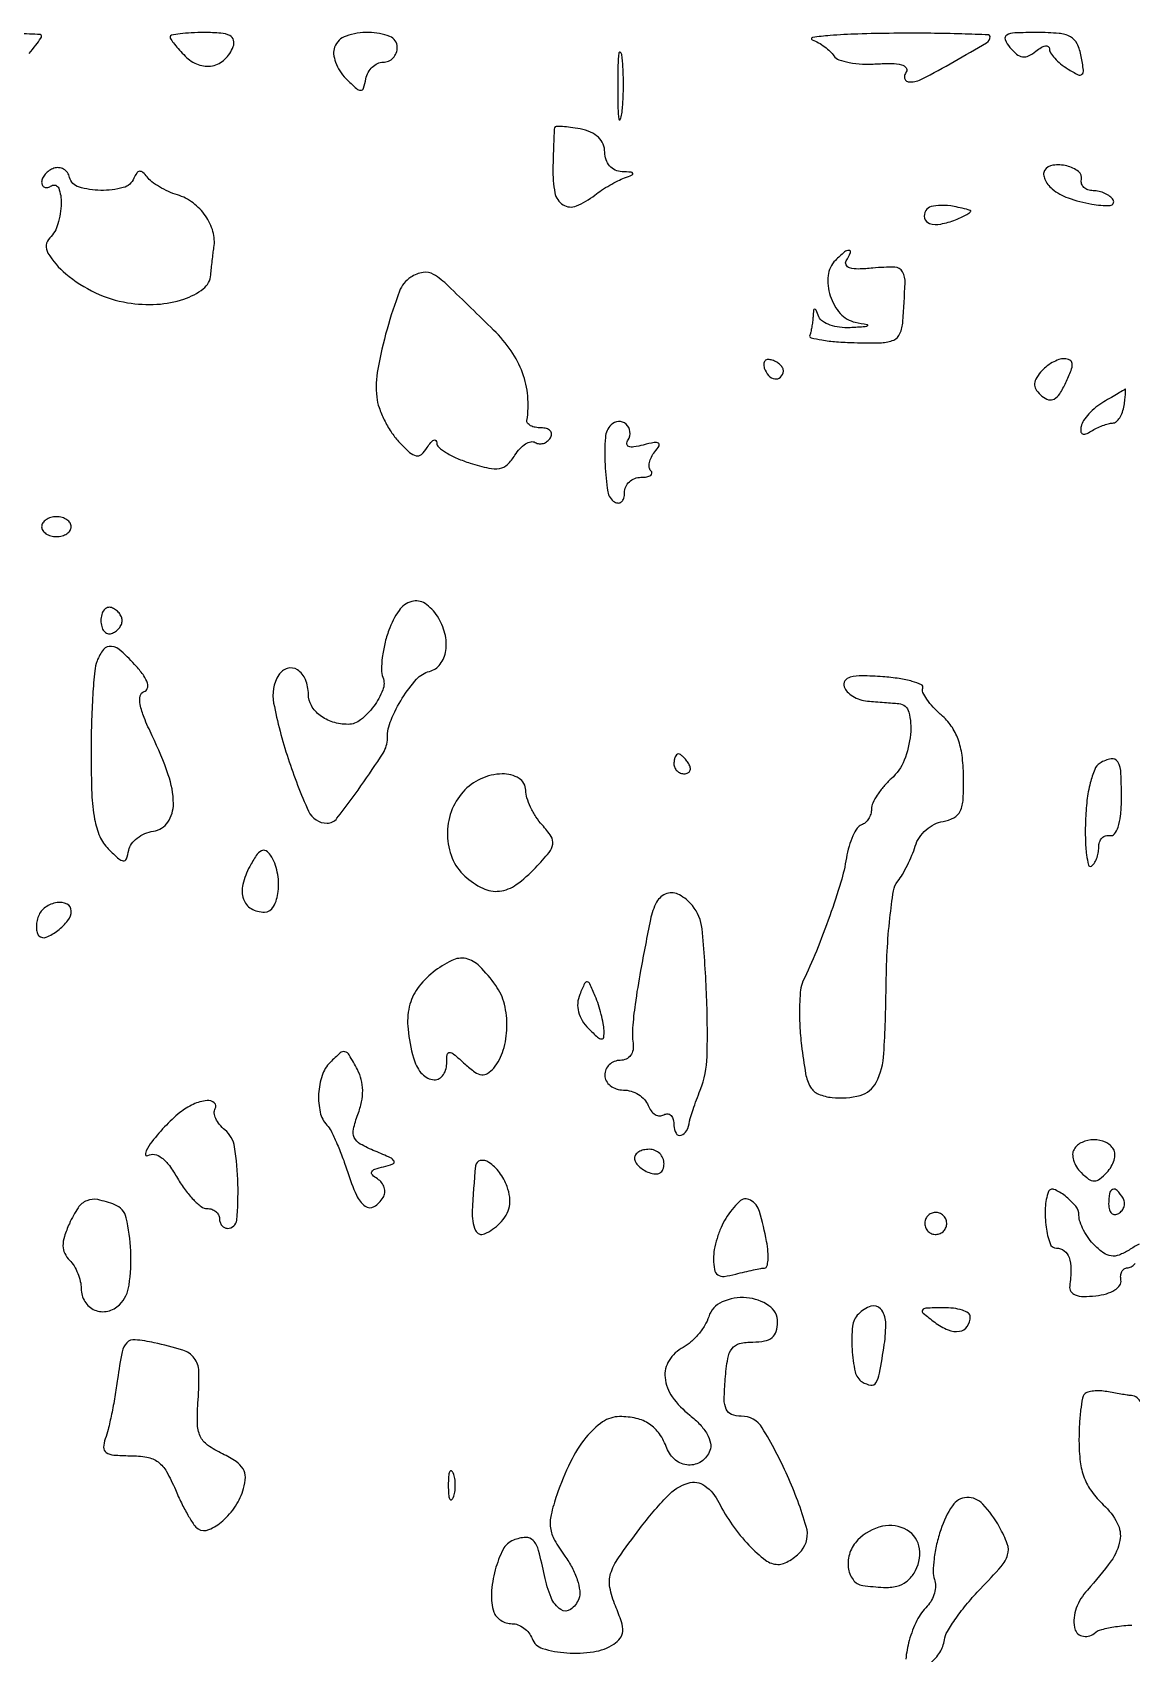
# Model space of a CAD drawing. Extents: x 0 to 5034, y 0 to 2560.
# Drawn here: x 4710.1 to 4821.3, y 2396 to 2560 of the extents above; entities that cross this region are included whole.
import ezdxf

# ---------------------------------------------------------------- set-up
doc = ezdxf.new("R2010")
doc.units = 0

msp = doc.modelspace()

# ---------------------------------------------------------------- linework, layer by layer
for points in [[(4709.744709, 2557.883833, 0.010029), (4710.4022, 2558.718679, 0.005772), (4710.929021, 2559.432929, 0.157269), (4711, 2559.65301, 0.399444), (4710.866174, 2559.793797, 0.001835), (4708.65, 2559.898072, 0.006772)], [(4648.5, 2283.373692, 0.000016), (4598.885535, 2284.40156, 0.000141)], [(4822.081361, 2437.411711, 0.011342), (4821.067104, 2436.809834, -0.04707), (4820.055761, 2436.303493, -0.124994), (4819.259574, 2436.206352, -0.121696), (4818.500314, 2436.500397, -0.043454), (4817.604104, 2437.253039, -0.04037), (4816.990246, 2437.974922, -0.035594), (4816.471206, 2438.816116, -0.037307), (4816.113377, 2439.645967, -0.083324), (4816, 2440.321583, 0.175536), (4815.666201, 2441.243084, 0.053698), (4814.584203, 2442.288991, 0.065112), (4813.457496, 2442.950825, 0.427534), (4812.918758, 2442.718615, 0.076585), (4812.583066, 2441.087172, 0.047222), (4812.67005, 2439.125502, 0.047762), (4813.066027, 2437.465313, 0.32066), (4813.716978, 2437, -0.161506), (4814.494199, 2436.742224, -0.14931), (4814.993168, 2436.063411, -0.08784), (4815.184765, 2434.892622, -0.030377), (4815.058054, 2433.177747, 0.175052), (4815.176248, 2432.628874, 0.163675), (4815.620976, 2432.263594, 0.089909), (4816.449026, 2432.109645, 0.02967), (4817.689571, 2432.177747, 0.041121), (4818.770451, 2432.392758, 0.06814), (4819.620118, 2432.76673, 0.095941), (4820.135809, 2433.239487, 0.211811), (4820.25, 2433.75, -0.068625), (4820.22112, 2434.227884, -0.099939), (4820.33576, 2434.632812, -0.124917), (4820.572923, 2434.901231, -0.150776), (4820.893011, 2435, 0.137736), (4821.27653, 2435.107692, 0.061449), (4821.691135, 2435.436327, 0.054172)], [(4822.27774, 2421.396177, 0.262375), (4821.301027, 2422.076511, -0.012597), (4820.882445, 2422.127162, -0.003678), (4820.241266, 2422.226016, -0.003693), (4819.520822, 2422.347988, -0.003948), (4818.818177, 2422.478021, 0.035618), (4818.132668, 2422.560458, 0.039054), (4817.463487, 2422.54065, 0.042496), (4816.902136, 2422.431176, 0.127651), (4816.568177, 2422.234843, 0.153453), (4816.345098, 2421.807256, 0.014181), (4816.166902, 2420.611857, 0.017233), (4816.041436, 2419.142064, 0.012674), (4816, 2417.507647, 0.030762), (4816.130422, 2415.389771, 0.060183), (4816.536945, 2413.751493, 0.066623), (4817.287063, 2412.366905, 0.0468), (4818.461334, 2411.036325, -0.08237), (4819.872579, 2409.188522, -0.169804), (4820.143557, 2407.413225, -0.112297), (4819.248366, 2405.345586, -0.026345), (4816.846767, 2402.405457, 0.096263), (4815.729534, 2400.565353, 0.127458), (4815.5343, 2398.623084, 0.294582), (4816.301858, 2397.75903, 0.24584), (4817.524611, 2398.020425, -0.109352), (4818.298528, 2398.418317, -0.027721), (4819.691733, 2398.703082, -0.026929), (4821.358414, 2398.857431, -0.024364)], [(4800.955806, 2395.023683, 0.084264), (4801.913257, 2396.098599, 0.103822), (4802.375979, 2397.355947, -0.097463), (4802.679538, 2398.213986, -0.020228), (4803.553419, 2399.563047, -0.020532), (4804.714438, 2401.070438, -0.018103), (4806.043039, 2402.544405, 0.011706), (4808.130169, 2404.801169, 0.106995), (4808.779037, 2405.961798, 0.165201), (4808.744887, 2407.068571, 0.038313), (4807.949171, 2408.781489, 0.058642), (4806.263429, 2411.100265, 0.22101), (4804.644029, 2411.765936, 0.239208), (4803.185083, 2410.940997, 0.067054), (4802.004508, 2408.513658, 0.023188), (4801.590608, 2407.032011, 0.024941), (4801.327479, 2405.553874, 0.025523), (4801.230825, 2404.272058, 0.09797), (4801.366347, 2403.487697, -0.094792), (4801.481413, 2402.845854, -0.062816), (4801.378818, 2402.102199, -0.06034), (4801.085572, 2401.374558, -0.070338), (4800.638322, 2400.778939, 0.081076), (4799.593501, 2399.323813, 0.046739), (4798.816685, 2397.306148, 0.046043), (4798.468268, 2395.413838, 0.284116)]]:
    msp.add_lwpolyline(points, format="xyb")
for points in [[(4724, 2559.571429, 0.152276), (4724.076178, 2559.327097, 0.014657), (4724.449126, 2558.819624, 0.017582), (4724.943341, 2558.230781, 0.012998), (4725.528939, 2557.613918, 0.106108), (4726.854124, 2556.757071, 0.14045), (4728.278997, 2556.637856, 0.142714), (4729.534437, 2557.290039, 0.110892), (4730.391296, 2558.577319, 0.158373), (4730.425736, 2559.23559, 0.217307), (4730.053461, 2559.686809, 0.094086), (4729.140483, 2559.934957, 0.019445), (4727.468615, 2560, 0.011599), (4726.138761, 2559.969146, 0.019137), (4725.018906, 2559.874107, 0.013775), (4724.141889, 2559.741127, 0.362981)], [(4740.649478, 2558.528939, 0.117833), (4740.558226, 2557.840718, 0.060684), (4740.752382, 2556.988415, 0.055242), (4741.181414, 2556.112742, 0.054917), (4741.79249, 2555.350346, 0.01015), (4742.86052, 2554.324807, 0.184698), (4743.291482, 2554.152911, 0.332214), (4743.582764, 2554.364059, 0.027955), (4743.823324, 2555.321407, -0.077747), (4744.054159, 2555.962794, -0.076543), (4744.470758, 2556.506913, -0.081622), (4745.003987, 2556.873041, -0.110144), (4745.573324, 2557, 0.104278), (4746.117696, 2557.11478, 0.099031), (4746.580914, 2557.440625, 0.096628), (4746.891356, 2557.927427, 0.094034), (4747, 2558.5, 0.309537), (4746.241067, 2559.608458, 0.091632), (4744.11182, 2560.012018, 0.082214), (4741.811201, 2559.641922, 0.223837)], [(4789, 2559.271109, -0.039524), (4789.624725, 2558.97491, -0.029619), (4790.261451, 2558.556871, -0.030264), (4790.816875, 2558.088387, -0.058402), (4791.187919, 2557.641488, 0.165865), (4791.688626, 2557.248207, 0.037892), (4792.744146, 2556.965922, 0.03521), (4794.074246, 2556.812036, 0.028016), (4795.5197, 2556.828265, -0.019204), (4797.041027, 2556.872155, -0.06211), (4798.041019, 2556.737732, -0.15913), (4798.496634, 2556.443575, -0.319077), (4798.522764, 2556.036833, 0.073524), (4798.351888, 2555.640205, 0.149884), (4798.364496, 2555.30457, 0.188169), (4798.55403, 2555.082757, 0.123553), (4798.883823, 2555, 0.121057), (4800.139393, 2555.308513, 0.008407), (4803.359994, 2557.062495, 0.005345), (4806.641747, 2558.968627, 0.26439), (4807, 2559.598776, 0.402644), (4806.844626, 2559.760438, 0.001655), (4804.135938, 2559.85895, 0.006428), (4800.988599, 2559.922489, 0.003856), (4797.25, 2559.921053, 0.005605), (4793.609066, 2559.850747, 0.012026), (4790.804688, 2559.697566, 0.016739), (4789.024761, 2559.497207, 0.773024)], [(4809.010234, 2558.487669, 0.046911), (4809.690231, 2557.809137, 0.137756), (4810.289454, 2557.543854, 0.150414), (4810.905569, 2557.640504, 0.059704), (4811.632679, 2558.110114, -0.036763), (4812.15811, 2558.484615, -0.090965), (4812.598349, 2558.652491, -0.197626), (4812.87796, 2558.59367, -0.248225), (4813, 2558.362992, 0.144644), (4813.123182, 2557.946091, 0.040527), (4813.541783, 2557.401802, 0.037269), (4814.138465, 2556.835045, 0.031744), (4814.844368, 2556.329267, 0.020482), (4815.903995, 2555.726372, 0.313411), (4816.299813, 2555.778562, 0.245826), (4816.452859, 2556.197603, 0.014243), (4816.227791, 2557.58872, 0.064472), (4815.808235, 2558.864812, 0.158658), (4815.135786, 2559.570749, 0.104416), (4813.977235, 2559.91259, 0.019713), (4811.760978, 2560, 0.009134), (4809.493495, 2559.958572, 0.117067), (4808.680633, 2559.733948, 0.383911), (4808.525093, 2559.287141, 0.073783)], [(4769.309869, 2554.5, 0.005499), (4769.337136, 2552.352754, 0.031761), (4769.435944, 2551.222448, 0.756877), (4769.574262, 2551.205163, 0.069146), (4769.724731, 2551.767909, 0.018638), (4769.849672, 2553.218327, 0.01259), (4769.888655, 2554.878422, 0.012695), (4769.845055, 2556.487453, 0.024559), (4769.714526, 2557.767909, 0.212532), (4769.565802, 2558.000181, 0.556092), (4769.424528, 2557.934948, 0.025342), (4769.331591, 2556.655786, 0.005888)], [(4762.916667, 2550.361328, 0.045192), (4762.880737, 2550.099445, 0.001377), (4762.833333, 2549.004578, 0.002707), (4762.787979, 2547.713047, 0.001867), (4762.75, 2546.25, 0.051857), (4762.950561, 2543.791614, 0.208137), (4763.777553, 2542.57089, 0.244272), (4765.12342, 2542.455154, 0.068703), (4767, 2543.556107, -0.021365), (4767.683653, 2544.049387, -0.014528), (4768.5, 2544.553557, -0.01466), (4769.317818, 2544.994913, -0.028311), (4770, 2545.290565, 0.010133), (4770.775296, 2545.593609, 0.409716), (4770.839807, 2545.746104, 0.286981), (4770.678129, 2545.865068, 0.007583), (4769.75, 2545.921053, -0.097415), (4769.056219, 2546.090318, -0.102614), (4768.492769, 2546.508108, -0.098791), (4768.127087, 2547.130357, -0.083787), (4768, 2547.883423, 0.099985), (4767.831836, 2548.715962, 0.1042), (4767.354722, 2549.404066, 0.088732), (4766.568495, 2549.919042, 0.05355), (4765.5, 2550.244751, 0.013672), (4764.535601, 2550.40191, 0.022279), (4763.709896, 2550.476131, 0.018147), (4763.063911, 2550.48182, 0.341588)], [(4712.25, 2546.263206, 0.064823), (4711.772099, 2546.026017, 0.063523), (4711.367188, 2545.673001, 0.068982), (4711.093016, 2545.262757, 0.11333), (4711, 2544.85765, 0.121914), (4711.079653, 2544.535826, 0.187673), (4711.29375, 2544.350121, 0.151112), (4711.617505, 2544.336022, 0.074422), (4712, 2544.5, -0.471915), (4712.725981, 2544.252726, -0.09898), (4712.977727, 2542.725222, -0.060858), (4712.649332, 2540.630999, -0.127761), (4711.820548, 2539.220548, 0.346579), (4711.638382, 2537.685919, 0.081997), (4713.444306, 2535.596402, 0.062597), (4716.440942, 2533.678132, 0.070996), (4719.695551, 2532.661979, 0.054235), (4722.667967, 2532.50575, 0.066665), (4725.394564, 2533.027263, 0.083877), (4727.364948, 2534.07693, 0.211093), (4728.125, 2535.475249, -0.00473), (4728.186761, 2536.150144, -0.003188), (4728.26945, 2536.919292, -0.003211), (4728.358967, 2537.662356, -0.00637), (4728.441212, 2538.25, 0.106634), (4728.343449, 2539.859355, 0.083585), (4727.596758, 2541.445756, 0.080166), (4726.334538, 2542.756105, 0.085612), (4724.751061, 2543.567057, -0.030549), (4723.828672, 2543.918021, -0.027232), (4722.918573, 2544.390797, -0.028229), (4722.147062, 2544.90737, -0.071817), (4721.673869, 2545.384781, 0.048201), (4721.258828, 2545.844932, 0.213486), (4720.920976, 2545.95686, 0.222577), (4720.622105, 2545.778213, 0.052188), (4720.340536, 2545.25, -0.237278), (4719.261974, 2544.305186, -0.067167), (4716.978964, 2544.031477, -0.068541), (4714.74703, 2544.372636, -0.267788), (4713.823324, 2545.346539, 0.096053), (4713.604385, 2545.82751, 0.10654), (4713.227789, 2546.171258, 0.109404), (4712.751625, 2546.32358, 0.106119)], [(4812.514981, 2546.02424, 0.158922), (4812.421715, 2545.640409, 0.080298), (4812.539905, 2545.15129, 0.066725), (4812.842864, 2544.634933, 0.053606), (4813.292072, 2544.172565, 0.089774), (4814.903105, 2543.263671, 0.039161), (4817.286798, 2542.638975, 0.055309), (4819.169568, 2542.51166, 0.573021), (4819.461357, 2543.062526, 0.09303), (4819.134145, 2543.421531, 0.052981), (4818.628873, 2543.724617, 0.050399), (4818.035156, 2543.930458, 0.058321), (4817.440983, 2544, -0.078743), (4816.909359, 2544.084246, -0.110219), (4816.496726, 2544.328167, -0.128759), (4816.268087, 2544.691833, -0.132087), (4816.25, 2545.117163, 0.293081), (4815.950247, 2545.938237, 0.103446), (4814.766473, 2546.501916, 0.093166), (4813.365079, 2546.575486, 0.224637)], [(4800.487659, 2541.980032, 0.204716), (4800.370805, 2541.205402, 0.260322), (4800.862331, 2540.691833, 0.120045), (4802.008647, 2540.624075, 0.050687), (4803.5, 2541.054847, 0.014061), (4804.233788, 2541.374297, 0.031637), (4804.765625, 2541.666205, 0.062942), (4805.032464, 2541.88686, 0.55915), (4805, 2542.006226, 0.025368), (4803.373613, 2542.395352, 0.047516), (4802.027565, 2542.51568, 0.063656), (4801.029302, 2542.382177, 0.191577)], [(4791.348514, 2536.948514, 0.171685), (4790.609292, 2535.399834, 0.104315), (4790.819361, 2533.359386, 0.103292), (4791.839876, 2531.561728, 0.165334), (4793.355935, 2530.691851, -0.004913), (4794.543045, 2530.447457, -0.58346), (4794.580672, 2530.326503, -0.190907), (4794.358124, 2530.222064, -0.00262), (4792.833333, 2530.136182, -0.044612), (4791.775763, 2530.176537, -0.052669), (4790.801837, 2530.407191, -0.060857), (4790.047224, 2530.78045, -0.152761), (4789.662281, 2531.25, 0.009076), (4789.382013, 2531.909806, 0.295955), (4789.242982, 2532, 0.382689), (4789.135242, 2531.903389, 0.011437), (4789.078947, 2531.25, -0.014628), (4789.030373, 2530.725396, -0.012963), (4788.949753, 2530.182819, -0.01313), (4788.851642, 2529.698053, -0.038295), (4788.75, 2529.372361, 0.45405), (4788.87939, 2529.119756, 0.019969), (4789.968978, 2528.893148, 0.022295), (4791.446366, 2528.714199, 0.012552), (4793.250775, 2528.622361, 0.012177), (4796.007936, 2528.61851, 0.096662), (4797.247613, 2528.890111, 0.195316), (4797.879752, 2529.533457, 0.079477), (4798.167442, 2530.75, 0.006664), (4798.403827, 2534.667402, 0.140238), (4798.137892, 2535.794458, 0.268198), (4797.354736, 2536.260035, 0.028066), (4795.137084, 2536.162789, -0.018883), (4793.678203, 2536.071963, -0.074192), (4792.786223, 2536.182864, -0.212941), (4792.425839, 2536.481168, -0.258894), (4792.446101, 2536.912789, 0.035612), (4792.875149, 2537.732145, 0.530004), (4792.730164, 2537.961593, 0.188573), (4792.258034, 2537.79446, 0.018101)], [(4748.353491, 2535.234687, 0.162809), (4747.213012, 2533.818942, 0.019905), (4745.96013, 2529.980939, 0.024154), (4745.026191, 2525.945512, 0.071581), (4744.923529, 2523.111952, 0.056732), (4745.162063, 2522.045477, 0.031126), (4745.678486, 2520.808944, 0.030607), (4746.367051, 2519.603675, 0.042471), (4747.134411, 2518.625351, 0.018127), (4748.250009, 2517.511706, 0.135816), (4748.907086, 2517.171049, 0.241667), (4749.447138, 2517.318147, 0.066804), (4750.029443, 2518.013399, -0.028639), (4750.393438, 2518.522108, -0.106841), (4750.697768, 2518.768001, -0.337131), (4750.890939, 2518.732128, -0.182389), (4750.984687, 2518.49469, 0.217245), (4751.200677, 2518.039534, 0.038427), (4751.987416, 2517.474226, 0.035471), (4753.082374, 2516.910656, 0.025277), (4754.37673, 2516.432481, 0.019779), (4756.268724, 2515.9215, 0.099745), (4757.357671, 2515.893839, 0.14821), (4758.149765, 2516.29392, 0.062722), (4758.909437, 2517.226594, -0.046403), (4759.417993, 2517.894199, -0.066163), (4759.98969, 2518.370806, -0.086022), (4760.533334, 2518.595025, -0.195727), (4760.963609, 2518.522491, 0.112387), (4761.354454, 2518.388731, 0.10017), (4761.782468, 2518.428983, 0.094322), (4762.181949, 2518.637734, 0.087121), (4762.489919, 2518.983688, 0.136093), (4762.602176, 2519.36964, 0.190788), (4762.475564, 2519.701458, 0.140899), (4762.109731, 2519.925389, 0.067432), (4761.559017, 2520, -0.046583), (4760.97075, 2520.054926, -0.073584), (4760.492747, 2520.220313, -0.103366), (4760.194772, 2520.464248, -0.211938), (4760.118421, 2520.75, 0.060719), (4760.20585, 2523.224824, 0.066838), (4759.683968, 2525.564616, 0.063409), (4758.530812, 2527.781895, 0.047112), (4756.75, 2529.894508, 0.002232), (4752.138822, 2534.381916, 0.050258), (4750.680785, 2535.529715, 0.189063), (4749.624957, 2535.73579, 0.097538)], [(4784.15, 2526.05, 0.104687), (4784.586752, 2525.305209, 0.167686), (4785.227257, 2524.955686, 0.239194), (4785.786965, 2525.130242, 0.175736), (4786.075, 2525.725, 0.149613), (4786.014704, 2526.031991, 0.073742), (4785.775469, 2526.354531, 0.062883), (4785.403407, 2526.64317, 0.053161), (4784.95, 2526.85, 0.089632), (4784.522225, 2526.911576, 0.189618), (4784.22, 2526.78, 0.189618), (4784.088424, 2526.477775, 0.089632)], [(4812.110114, 2525.632679, 0.050127), (4811.629743, 2524.919181, 0.138307), (4811.500169, 2524.332901, 0.146981), (4811.698621, 2523.787937, 0.059312), (4812.249335, 2523.208034, 0.100981), (4812.914701, 2522.8519, 0.203952), (4813.494768, 2522.917269, 0.124535), (4814.050668, 2523.448168, 0.029926), (4814.667581, 2524.575355, 0.01717), (4815.203866, 2525.820806, 0.10782), (4815.311796, 2526.500599, 0.261204), (4815.081445, 2526.861288, 0.123486), (4814.52836, 2527, 0.085163), (4813.954584, 2526.901558, 0.043721), (4813.288568, 2526.598349, 0.041775), (4812.639144, 2526.155859, 0.049156)], [(4818.5, 2522.625279, 0.037788), (4817.714403, 2522.078471, 0.036061), (4817.006784, 2521.411689, 0.03823), (4816.470443, 2520.729943, 0.095665), (4816.225223, 2520.148997, 0.067637), (4816.188134, 2519.64597, 0.26999), (4816.353179, 2519.398869, 0.212299), (4816.691504, 2519.386639, 0.045843), (4817.225223, 2519.660357, -0.027301), (4817.779687, 2519.971163, -0.023684), (4818.391281, 2520.236224, -0.024383), (4818.968848, 2520.423046, -0.061869), (4819.404671, 2520.484687, 0.170302), (4819.769809, 2520.619752, 0.074433), (4820.119043, 2521.009564, 0.061267), (4820.401018, 2521.579306, 0.047903), (4820.566187, 2522.25, 0.007734), (4820.653239, 2522.914511, 0.014288), (4820.700139, 2523.457136, 0.010504), (4820.715312, 2523.871121, 0.589957), (4820.661516, 2523.901952, -0.002956), (4820.542612, 2523.83073, -0.000064), (4819.959945, 2523.486484, -0.000147), (4819.278093, 2523.084026, -0.000099)], [(4768.63948, 2520.306147, 0.180488), (4768.059209, 2519.035085, 0.02933), (4768.02473, 2516.275061, 0.028134), (4768.305622, 2513.541708, 0.217999), (4769, 2512.5, 0.139169), (4769.379648, 2512.392057, 0.191142), (4769.70625, 2512.521475, 0.138808), (4769.926733, 2512.889346, 0.066118), (4770, 2513.440983, -0.106072), (4770.127626, 2514.035816, -0.099338), (4770.489583, 2514.542039, -0.096142), (4771.03043, 2514.88138, -0.092423), (4771.666667, 2515, 0.037878), (4772.262653, 2515.045215, 0.107049), (4772.650465, 2515.193285, 0.244364), (4772.772948, 2515.410492, 0.207794), (4772.675343, 2515.657991, -0.163543), (4772.503081, 2516.004648, -0.084569), (4772.518626, 2516.493801, -0.069199), (4772.713587, 2517.047265, -0.054018), (4773.065827, 2517.579316, 0.039492), (4773.49413, 2518.187216, 0.415282), (4773.42543, 2518.453617, 0.18479), (4773.015551, 2518.522176, 0.014014), (4771.900779, 2518.263802, -0.024167), (4770.956225, 2518.064991, -0.120204), (4770.419719, 2518.108074, -0.324529), (4770.240735, 2518.356783, -0.138312), (4770.35994, 2518.773378, 0.169714), (4770.547323, 2519.621885, 0.183042), (4770.15645, 2520.37094, 0.196547), (4769.393967, 2520.640334, 0.186331)], [(4711, 2510, 0.148195), (4711.115568, 2509.618646, 0.098894), (4711.440625, 2509.29375, 0.082425), (4711.926543, 2509.074694, 0.064853), (4712.5, 2509, 0.064853), (4713.073457, 2509.074694, 0.082425), (4713.559375, 2509.29375, 0.098894), (4713.884432, 2509.618646, 0.148195), (4714, 2510, 0.148195), (4713.884432, 2510.381354, 0.098894), (4713.559375, 2510.70625, 0.082425), (4713.073457, 2510.925306, 0.064853), (4712.5, 2511, 0.064853), (4711.926543, 2510.925306, 0.082425), (4711.440625, 2510.70625, 0.098894), (4711.115568, 2510.381354, 0.148195)], [(4717, 2500.5, 0.064908), (4717.079656, 2499.888977, 0.107546), (4717.315781, 2499.428177, 0.143818), (4717.666526, 2499.189601, 0.159683), (4718.075, 2499.191667, 0.073624), (4718.485911, 2499.399741, 0.066918), (4718.834219, 2499.723802, 0.070382), (4719.069583, 2500.110048, 0.102038), (4719.15, 2500.5, 0.102038), (4719.069583, 2500.889952, 0.070382), (4718.834219, 2501.276198, 0.066918), (4718.485911, 2501.600259, 0.073624), (4718.075, 2501.808333, 0.159683), (4717.666526, 2501.810399, 0.143818), (4717.315781, 2501.571823, 0.107546), (4717.079656, 2501.111023, 0.064908)], [(4746.142282, 2499.516929, 0.027329), (4745.73365, 2498.159135, 0.027927), (4745.479066, 2496.774613, 0.029065), (4745.39603, 2495.553447, 0.094325), (4745.539412, 2494.75789, -0.188797), (4745.530707, 2493.476718, -0.064637), (4744.609349, 2491.826027, -0.06419), (4743.281826, 2490.447051, -0.17068), (4742.010359, 2490, -0.075246), (4740.486154, 2490.230688, -0.08759), (4739.184574, 2490.900306, -0.099427), (4738.310421, 2491.891558, -0.131883), (4738, 2493.047972, 0.09804), (4737.707389, 2494.525927, 0.152385), (4736.883478, 2495.517405, 0.21985), (4735.868535, 2495.662693, 0.183672), (4734.996514, 2494.99436, 0.189573), (4734.482275, 2492.150222, 0.029831), (4735.94721, 2486.541248, 0.027565), (4738.019297, 2481.202602, 0.294455), (4739.884323, 2480, 0.232286), (4740.89503, 2480.496327, 0.009982), (4743.321018, 2483.769165, 0.012661), (4745.559772, 2487.094138, 0.142776), (4746, 2488.604386, -0.098502), (4746.362446, 2490.426328, -0.042301), (4747.506531, 2492.638515, -0.041486), (4748.951572, 2494.560166, -0.147896), (4750.249667, 2495.355038, 0.169691), (4751.347068, 2496.092924, 0.125018), (4751.913604, 2497.455974, 0.100181), (4751.818934, 2499.190463, 0.077654), (4751.064655, 2500.929626, 0.104283), (4749.805246, 2502.223167, 0.22111), (4748.454558, 2502.435233, 0.173228), (4747.172693, 2501.515184, 0.064649)], [(4716.606989, 2496.418213, 0.068241), (4716.368978, 2495.40232, 0.007394), (4716.178303, 2492.996082, 0.00896), (4716.04439, 2490.110138, 0.007112), (4716, 2486.989641, 0.009843), (4716.079331, 2482.960259, 0.035264), (4716.361511, 2480.402314, 0.056988), (4716.889715, 2478.659168, 0.09461), (4717.75, 2477.392836, 0.011495), (4718.803302, 2476.386872, 0.170379), (4719.266172, 2476.190132, 0.335314), (4719.575935, 2476.394265, 0.03771), (4719.811481, 2477.259913, -0.11238), (4720.093504, 2477.901567, -0.068992), (4720.674343, 2478.493789, -0.063681), (4721.451519, 2478.949301, -0.065372), (4722.311481, 2479.189521, 0.211504), (4723.776777, 2480.105537, 0.15314), (4724.336939, 2481.973727, 0.080855), (4723.8223, 2484.902085, 0.028695), (4722.18976, 2488.843378, -0.016373), (4721.36804, 2490.696699, -0.050407), (4720.984367, 2492.011815, -0.093331), (4720.986938, 2492.871718, -0.267024), (4721.362839, 2493.30818, 0.222587), (4721.696155, 2493.635271, 0.163876), (4721.712903, 2494.159669, 0.081034), (4721.348595, 2494.904973, 0.027403), (4720.595012, 2495.853901, 0.025125), (4719.065523, 2497.411818, 0.152106), (4718.054874, 2497.890661, 0.26494), (4717.274286, 2497.581225, 0.077404)], [(4792.233515, 2493.812589, 0.110108), (4792.543801, 2493.299713, 0.063435), (4793.107347, 2492.843361, 0.058683), (4793.823559, 2492.509023, 0.061204), (4794.587712, 2492.356299, -0.000545), (4795.41138, 2492.2935, -0.000426), (4796.305453, 2492.223585, -0.000431), (4797.137645, 2492.157073, -0.001055), (4797.75, 2492.106299, -0.319628), (4798.777208, 2491.234814, -0.086914), (4798.946359, 2488.986932, -0.071062), (4798.306712, 2486.37503, -0.113782), (4797, 2484.5, 0.031471), (4796.234611, 2483.71431, 0.03307), (4795.5875, 2482.851087, 0.035068), (4795.135032, 2482.036555, 0.109673), (4795, 2481.428346, -0.074936), (4794.92347, 2480.920578, -0.067265), (4794.69972, 2480.437191, -0.070384), (4794.368514, 2480.050591, -0.100367), (4793.977769, 2479.825923, 0.167169), (4793.550796, 2479.499293, 0.039883), (4793.110527, 2478.7062, 0.036654), (4792.725343, 2477.663213, 0.029183), (4792.460929, 2476.49259, -0.032142), (4791.89082, 2474.036246, -0.011569), (4790.777064, 2470.623547, -0.011693), (4789.425681, 2467.054748, -0.017311), (4788.061567, 2464, 0.090224), (4787.812443, 2463.115844, 0.018007), (4787.715873, 2461.471875, 0.018506), (4787.743812, 2459.524223, 0.016319), (4787.914223, 2457.5, 0.013814), (4788.32766, 2454.653808, 0.089928), (4788.823403, 2453.300972, 0.161416), (4789.630363, 2452.59307, 0.074331), (4791, 2452.24095, 0.089518), (4793.864337, 2452.457069, 0.217762), (4795.470719, 2453.763273, 0.100317), (4796.248713, 2456.696036, 0.012519), (4796.475805, 2463.313494, -0.010556), (4796.589148, 2467.043368, -0.014364), (4796.858865, 2470.398611, -0.011432), (4797.22303, 2473.145559, -0.131155), (4797.659331, 2474.134526, 0.036247), (4798.127367, 2474.81304, 0.017527), (4798.630019, 2475.741219, 0.01728), (4799.08846, 2476.74953, 0.02375), (4799.424891, 2477.686645, -0.076761), (4799.840507, 2478.546146, -0.060188), (4800.527191, 2479.323011, -0.060973), (4801.367858, 2479.904225, -0.084673), (4802.237018, 2480.186645, 0.085246), (4803.347907, 2480.549008, 0.16667), (4803.978589, 2481.219109, 0.093813), (4804.27175, 2482.429004, 0.016554), (4804.312918, 2484.775871, 0.028398), (4804.160586, 2486.877828, 0.055334), (4803.761943, 2488.509083, 0.065691), (4803.075778, 2489.8225, 0.061007), (4802.057494, 2490.950135, -0.026822), (4801.24239, 2491.737486, -0.036695), (4800.604341, 2492.533435, -0.040196), (4800.201154, 2493.234322, -0.204491), (4800.184315, 2493.674264, 0.396182), (4800.045121, 2494.013605, 0.038113), (4799.128222, 2494.349263, 0.032481), (4797.793178, 2494.633538, 0.0183), (4796.145804, 2494.812589, 0.013684), (4794.033171, 2494.906242, 0.066895), (4792.847698, 2494.767318, 0.181763), (4792.314554, 2494.394814, 0.235752)], [(4775, 2486, 0.105053), (4775.081062, 2485.618444, 0.099167), (4775.311086, 2485.29375, 0.09642), (4775.654762, 2485.076123, 0.093332), (4776.059017, 2485, 0.108972), (4776.413961, 2485.078288, 0.182303), (4776.6254, 2485.29375, 0.161196), (4776.656512, 2485.6179, 0.082592), (4776.5, 2486, 0.029505), (4776.231006, 2486.382774, 0.035638), (4775.933975, 2486.70625, 0.038439), (4775.65171, 2486.934461, 0.151918), (4775.440983, 2487, 0.210953), (4775.272352, 2486.92554, 0.081139), (4775.129539, 2486.70625, 0.061769), (4775.032345, 2486.382849, 0.042167)], [(4818.12709, 2486.078546, 0.158413), (4817.587693, 2485.442047, 0.035643), (4817.138538, 2484.075421, 0.032114), (4816.809902, 2482.290493, 0.021732), (4816.65605, 2480.226846, 0.013741), (4816.649439, 2478.326007, 0.026289), (4816.766152, 2476.804678, 0.031158), (4816.967426, 2475.766134, 0.5055), (4817.25, 2475.652944, 0.11035), (4817.537642, 2475.934606, 0.050348), (4817.779688, 2476.404703, 0.04646), (4817.944437, 2476.973312, 0.047326), (4818, 2477.559017, -0.079631), (4818.085199, 2478.090585, -0.110633), (4818.331581, 2478.503274, -0.128363), (4818.698998, 2478.732028, -0.13061), (4819.128788, 2478.75, 0.288334), (4819.588538, 2478.914433, 0.086244), (4819.957576, 2479.6, 0.053406), (4820.205701, 2480.736021, 0.024562), (4820.295455, 2482.25, 0.013178), (4820.250134, 2485.037953, 0.118732), (4819.916385, 2486.203133, 0.320505), (4819.249585, 2486.513109, 0.092363)], [(4753.654988, 2483.171259, 0.098833), (4752.453906, 2481.160895, 0.090726), (4752.068348, 2478.780187, 0.093083), (4752.551301, 2476.469372, 0.111349), (4753.828741, 2474.654988, 0.06931), (4755.655721, 2473.412672, 0.144691), (4757.335654, 2473.121916, 0.127565), (4759.047436, 2473.785395, 0.048308), (4760.990156, 2475.489522, 0.01593), (4762.357938, 2477.041699, 0.134793), (4762.736049, 2477.882732, 0.187826), (4762.564076, 2478.66353, 0.036878), (4761.66447, 2479.818262, -0.03963), (4761.027444, 2480.645284, -0.033607), (4760.488938, 2481.608143, -0.034965), (4760.117802, 2482.556993, -0.075882), (4760, 2483.328741, 0.262631), (4759.318502, 2484.536693, 0.143036), (4757.62227, 2484.986709, 0.101328), (4755.449899, 2484.485434, 0.101973)], [(4732.061243, 2475.614433, 0.06406), (4731.370593, 2473.798603, 0.138211), (4731.428668, 2472.316888, 0.186205), (4732.205292, 2471.360522, 0.130878), (4733.559017, 2471, 0.277598), (4734.477659, 2471.552611, 0.096097), (4734.94784, 2473.094013, 0.076339), (4734.85373, 2475.056475, 0.091567), (4734.163878, 2476.76908, 0.122397), (4733.713274, 2477.198787, 0.260746), (4733.247125, 2477.202493, 0.121098), (4732.722822, 2476.720665, 0.023797)], [(4772.613654, 2470.25, 0.003317), (4771.62612, 2465.09017, 0.010906), (4771.071405, 2461.667138, 0.015554), (4770.813119, 2459.279149, 0.055934), (4770.866837, 2457.75, -0.079646), (4770.858374, 2457.050069, -0.117874), (4770.617166, 2456.488525, -0.128509), (4770.167281, 2456.128571, -0.105182), (4769.562858, 2456, 0.094922), (4768.966314, 2455.88572, 0.096882), (4768.45909, 2455.559375, 0.098852), (4768.119542, 2455.072368, 0.103313), (4768, 2454.5, 0.125389), (4768.145752, 2453.927938, 0.100779), (4768.556072, 2453.440625, 0.090193), (4769.169846, 2453.113102, 0.077727), (4769.893011, 2453, -0.075594), (4770.66152, 2452.883142, -0.06467), (4771.406179, 2452.540757, -0.066832), (4772.015294, 2452.034343, -0.094614), (4772.385948, 2451.436618, 0.069381), (4772.690575, 2450.885502, 0.099723), (4773.105471, 2450.515309, 0.123594), (4773.562314, 2450.382065, 0.148943), (4773.992937, 2450.495635, -0.158503), (4774.374655, 2450.588717, -0.191219), (4774.704175, 2450.428285, -0.126638), (4774.926969, 2450.008469, -0.05906), (4775, 2449.39235, 0.135145), (4775.21057, 2448.627527, 0.338348), (4775.715925, 2448.425121, 0.206747), (4776.286026, 2448.885486, 0.089918), (4776.583794, 2449.833333, -0.045214), (4776.670083, 2450.227715, -0.006016), (4776.936803, 2451.038542, -0.006925), (4777.278727, 2451.993944, -0.005767), (4777.667859, 2453, 0.089807), (4778.361475, 2456.396142, 0.016329), (4778.294854, 2462.849091, 0.01337), (4777.843452, 2469.313361, 0.150181), (4776.865264, 2471.662347, 0.092676), (4775.54824, 2472.756546, 0.210308), (4774.285829, 2472.875374, 0.189822), (4773.252328, 2472.012084, 0.076141)], [(4710.67589, 2470.597766, 0.046917), (4710.5137, 2470.017697, 0.051165), (4710.46891, 2469.434393, 0.057431), (4710.53972, 2468.933164, 0.133362), (4710.726892, 2468.606442, 0.302411), (4711.459172, 2468.459476, 0.06662), (4712.627904, 2469.132241, 0.062149), (4713.665759, 2470.157913, 0.168355), (4714, 2471.122445, 0.284485), (4713.573677, 2471.811093, 0.155919), (4712.557083, 2471.967647, 0.112805), (4711.381595, 2471.496494, 0.150757)], [(4750.617537, 2464.913795, 0.071004), (4749.048073, 2463.270789, 0.099139), (4748.216007, 2461.423002, 0.083767), (4748.084064, 2459.163536, 0.038274), (4748.630286, 2456.25, 0.104532), (4749.390692, 2454.753572, 0.181342), (4750.575759, 2454.053543, 0.275316), (4751.573631, 2454.432047, 0.169324), (4752, 2455.654988, -0.027494), (4752.051663, 2456.593808, -0.386264), (4752.284269, 2456.799318, -0.174243), (4752.699748, 2456.64359, -0.007983), (4753.856618, 2455.629759, 0.02755), (4754.855306, 2454.821369, 0.122298), (4755.55081, 2454.541959, 0.180673), (4756.144034, 2454.673914, 0.076983), (4756.759542, 2455.224772, 0.098695), (4757.72551, 2457.034223, 0.06706), (4758.097852, 2459.346126, 0.066805), (4757.845174, 2461.684303, 0.095868), (4756.974627, 2463.571463, 0.037232), (4755.32208, 2465.542254, 0.148701), (4753.957222, 2466.293804, 0.168785), (4752.510307, 2466.110051, 0.05149)], [(4765.470591, 2462.672459, 0.078302), (4765.262919, 2461.786986, 0.08175), (4765.342627, 2460.894292, 0.07629), (4765.714834, 2460.02481, 0.057221), (4766.363256, 2459.208173, 0.011674), (4767.265509, 2458.347095, 0.158572), (4767.674751, 2458.162284, 0.40577), (4767.897995, 2458.336006, 0.046666), (4767.929715, 2459.035714, 0.035692), (4767.845577, 2459.737529, 0.015381), (4767.638502, 2460.657366, 0.015128), (4767.357103, 2461.627027, 0.019356), (4767.03705, 2462.5, 0.00911), (4766.497516, 2463.747037, 0.264574), (4766.226051, 2463.9437, 0.321924), (4765.958427, 2463.792861, 0.012002)], [(4740.2, 2455.8, 0.117745), (4739.385415, 2454.474317, 0.066623), (4739.039501, 2452.610705, 0.067429), (4739.196248, 2450.752996, 0.132741), (4739.879198, 2449.45, -0.069245), (4740.292207, 2448.857107, -0.013492), (4740.852148, 2447.6775, -0.014096), (4741.433447, 2446.255324, -0.012631), (4741.95675, 2444.75, 0.026331), (4742.863141, 2442.356174, 0.13211), (4743.753095, 2441.249561, 0.300726), (4744.650585, 2441.207757, 0.120458), (4745.569098, 2442.111803, 0.113767), (4745.733448, 2442.596334, 0.100302), (4745.680365, 2443.128172, 0.093905), (4745.41708, 2443.625755, 0.086033), (4744.982968, 2444.010526, -0.055062), (4744.475266, 2444.407483, -0.327246), (4744.423302, 2444.720187, -0.195721), (4744.734423, 2444.99108, -0.024945), (4745.604853, 2445.241332, 0.029676), (4746.558143, 2445.525194, 0.456707), (4746.66638, 2445.808263, 0.165421), (4746.300665, 2446.149856, 0.008152), (4744.763403, 2446.812763, -0.028367), (4743.253374, 2447.537627, -0.158084), (4742.64692, 2448.184762, -0.168812), (4742.556827, 2449.040343, -0.033453), (4743.013546, 2450.535628, 0.039354), (4743.381921, 2451.794598, 0.054231), (4743.496688, 2452.966378, 0.059045), (4743.35587, 2454.054665, 0.061268), (4742.964959, 2455.065475, 0.010991), (4742.131208, 2456.544279, 0.196414), (4741.704382, 2456.867106, 0.248395), (4741.227461, 2456.756806, 0.017798)], [(4725, 2450.718197, 0.033546), (4723.439647, 2449.267018, 0.028451), (4721.993081, 2447.541482, 0.083674), (4721.499134, 2446.578243, 0.691043), (4721.75933, 2446.372825, -0.188496), (4722.414599, 2446.484272, -0.11305), (4723.142088, 2446.151247, -0.070501), (4723.930025, 2445.34769, -0.029358), (4724.75933, 2444.071106, 0.028538), (4725.517486, 2442.899844, 0.035421), (4726.355866, 2441.909211, 0.038174), (4727.154275, 2441.207076, 0.161369), (4727.75, 2441.006323, -0.078438), (4728.227506, 2440.928472, -0.090155), (4728.632812, 2440.708107, -0.100218), (4728.903823, 2440.381882, -0.12399), (4729, 2440, 0.079859), (4729.0614, 2439.618025, 0.091237), (4729.238859, 2439.29375, 0.100757), (4729.503013, 2439.076949, 0.122208), (4729.813139, 2439, 0.386447), (4730.744678, 2439.846379, 0.030567), (4730.870507, 2443.480581, 0.03233), (4730.526998, 2447.239085, 0.182562), (4729.549112, 2448.959241, -0.049486), (4729.005422, 2449.509734, -0.063504), (4728.631581, 2450.114789, -0.077484), (4728.473972, 2450.679974, -0.169308), (4728.570027, 2451.113307, 0.367929), (4728.479551, 2451.705782, 0.209061), (4727.740292, 2451.936049, 0.079851), (4726.337521, 2451.548439, 0.063369)], [(4815.495259, 2446.992329, 0.139034), (4815.357133, 2446.507008, 0.074657), (4815.449698, 2445.886388, 0.0649), (4815.747792, 2445.230735, 0.057329), (4816.214693, 2444.64245, 0.038075), (4816.978576, 2443.98682, 0.161618), (4817.543967, 2443.804021, 0.16456), (4818.100305, 2443.997044, 0.039842), (4818.829667, 2444.662742, 0.056463), (4819.270979, 2445.257264, 0.062816), (4819.549302, 2445.915051, 0.071728), (4819.631212, 2446.533869, 0.136326), (4819.4922, 2447.012621, 0.150854), (4818.684147, 2447.718159, 0.106246), (4817.4956, 2447.967294, 0.105844), (4816.305908, 2447.706272, 0.148666)], [(4754.918758, 2445.333333, 0.011741), (4754.578448, 2440.724339, 0.113023), (4754.91822, 2438.80118, 0.421694), (4755.826007, 2438.446258, 0.090235), (4757.37657, 2439.519427, 0.062745), (4758.011906, 2440.337925, 0.084958), (4758.345694, 2441.210814, 0.08239), (4758.375611, 2442.165652, 0.055363), (4758.111687, 2443.227119, 0.069311), (4757.344908, 2444.655333, 0.089375), (4756.268993, 2445.680819, 0.195103), (4755.395963, 2445.85576, 0.333059)], [(4771, 2446.106989, 0.13875), (4771.108626, 2445.723081, 0.061199), (4771.440625, 2445.307216, 0.053891), (4771.926204, 2444.924763, 0.048303), (4772.5, 2444.638374, 0.075244), (4773.114961, 2444.503306, 0.151899), (4773.592642, 2444.617923, 0.166113), (4773.893789, 2444.972145, 0.094119), (4774, 2445.531385, 0.10122), (4773.885371, 2446.091819, 0.098432), (4773.559375, 2446.568594, 0.097416), (4773.072505, 2446.887999, 0.096899), (4772.5, 2447, 0.057609), (4771.926285, 2446.933678, 0.076852), (4771.440625, 2446.737678, 0.095748), (4771.115158, 2446.447641, 0.164455)], [(4819, 2441.440983, 0.067432), (4819.074611, 2440.890269, 0.140899), (4819.298542, 2440.524436, 0.190788), (4819.63036, 2440.397824, 0.136093), (4820.016312, 2440.510081, 0.090427), (4820.360589, 2440.820631, 0.095498), (4820.565079, 2441.22714, 0.099685), (4820.598899, 2441.665803, 0.108373), (4820.457295, 2442.069098, 0.050477), (4819.86686, 2442.838655, 0.315493), (4819.407182, 2442.933879, 0.25701), (4819.085158, 2442.519563, 0.039415)], [(4713.805687, 2439.472874, 0.027972), (4713.303135, 2438.183291, 0.080539), (4713.155456, 2437.237774, 0.110574), (4713.331175, 2436.473706, 0.084978), (4713.827126, 2435.772874, -0.060264), (4714.276313, 2435.200058, -0.039064), (4714.655468, 2434.44721, -0.038961), (4714.914203, 2433.641088, -0.058239), (4715, 2432.906989, 0.140159), (4715.375916, 2431.592293, 0.155269), (4716.379115, 2430.737468, 0.1561), (4717.687465, 2430.622123, 0.141848), (4718.878145, 2431.278145, 0.16358), (4719.855242, 2433.244799, 0.045597), (4720.014471, 2436.727248, 0.044575), (4719.561558, 2440.073537, 0.250227), (4718.418213, 2441.393011, 0.039927), (4716.67857, 2441.905702, 0.151456), (4715.56309, 2441.800716, 0.149645), (4714.694792, 2441.081806, 0.038677)], [(4780.240547, 2440.013569, 0.039846), (4779.765313, 2439.097595, 0.026569), (4779.364411, 2437.984906, 0.026777), (4779.089325, 2436.856671, 0.046436), (4779, 2435.896937, 0.04663), (4779.099811, 2434.82901, 0.19961), (4779.443294, 2434.305227, 0.179638), (4780.084595, 2434.147714, 0.036817), (4781.25, 2434.369714, -0.006387), (4782.161564, 2434.601565, -0.00728), (4783.039923, 2434.799577, -0.006669), (4783.789268, 2434.94667, -0.040153), (4784.183779, 2434.986345, 0.330867), (4784.416139, 2435.166319, 0.049892), (4784.523947, 2435.783218, 0.039737), (4784.518629, 2436.651537, 0.023462), (4784.381595, 2437.679927, 0.027455), (4783.658725, 2440.708737, 0.194509), (4782.734676, 2441.866983, 0.331961), (4781.624109, 2441.724216, 0.060992)], [(4800.552786, 2440.08541, 0.099038), (4800.401684, 2439.679226, 0.097945), (4800.417584, 2439.244476, 0.097945), (4800.597789, 2438.848514, 0.099038), (4800.91459, 2438.552786, 0.099038), (4801.320774, 2438.401684, 0.097945), (4801.755524, 2438.417584, 0.097945), (4802.151486, 2438.597789, 0.099038), (4802.447214, 2438.91459, 0.099038), (4802.598316, 2439.320774, 0.097945), (4802.582416, 2439.755524, 0.097945), (4802.402211, 2440.151486, 0.099038), (4802.08541, 2440.447214, 0.099038), (4801.679226, 2440.598316, 0.097945), (4801.244476, 2440.582416, 0.097945), (4800.848514, 2440.402211, 0.099038)], [(4778.517749, 2430.055922, -0.059058), (4778.126531, 2429.192223, -0.038294), (4777.488822, 2428.298655, -0.038223), (4776.719988, 2427.5102, -0.057611), (4775.932275, 2426.963755, 0.130744), (4774.509315, 2425.634379, 0.166036), (4774.101429, 2423.89472, 0.131434), (4774.833051, 2421.951812, 0.070811), (4776.613451, 2420.08942, -0.037257), (4777.648618, 2419.142327, -0.059647), (4778.359415, 2418.179974, -0.076063), (4778.703379, 2417.280323, -0.145963), (4778.644836, 2416.51684, -0.15229), (4777.777518, 2415.419087, -0.164814), (4776.468502, 2415.052317, -0.156523), (4775.155077, 2415.552752, -0.136533), (4774.291557, 2416.75, 0.062736), (4773.537022, 2418.203688, 0.094639), (4772.523498, 2419.20233, 0.092378), (4771.193997, 2419.772369, 0.057281), (4769.5, 2419.953262, 0.148987), (4767.786699, 2419.416032, 0.073875), (4766.099584, 2417.853332, 0.055685), (4764.521246, 2415.363189, 0.030726), (4763.142108, 2412.029327, 0.025449), (4762.564323, 2410.019417, 0.090503), (4762.499599, 2408.686471, 0.095874), (4762.910949, 2407.458198, 0.030588), (4763.96466, 2405.833929, -0.038748), (4764.692697, 2404.670576, -0.042045), (4765.209846, 2403.439455, -0.046165), (4765.462348, 2402.317557, -0.124518), (4765.366361, 2401.512338, -0.14604), (4764.541288, 2400.441389, -0.315256), (4763.551611, 2400.427987, -0.14725), (4762.572917, 2401.635408, -0.046787), (4761.891625, 2403.875511, 0.013804), (4761.303025, 2406.396794, 0.116452), (4760.759112, 2407.419453, 0.234697), (4759.992367, 2407.7338, 0.073742), (4758.746761, 2407.456318, 0.186035), (4757.710734, 2406.521156, 0.051386), (4756.911763, 2404.436389, 0.051062), (4756.527382, 2402.073471, 0.095532), (4756.780006, 2400.159981, 0.10139), (4757.03615, 2399.716573, 0.070385), (4757.47845, 2399.340744, 0.067054), (4758.032272, 2399.086829, 0.074129), (4758.614718, 2399, -0.093049), (4759.211309, 2398.888006, -0.066784), (4759.806488, 2398.559375, -0.064944), (4760.310084, 2398.07342, -0.076929), (4760.638374, 2397.5, 0.230653), (4761.713077, 2396.496777, 0.057057), (4764.151183, 2396.043931, 0.055508), (4766.860512, 2396.155752, 0.10342), (4768.909577, 2396.922954, 0.089168), (4769.564256, 2397.523418, 0.15265), (4769.814622, 2398.214142, 0.090692), (4769.681867, 2399.183463, 0.018927), (4769.083256, 2400.799002, -0.049257), (4768.517506, 2402.66577, -0.125979), (4768.594323, 2404.065961, -0.076159), (4769.379327, 2405.660525, -0.010619), (4771.556041, 2408.641361, -0.027103), (4774.346057, 2411.91266, -0.124278), (4776.439228, 2413.23419, -0.242179), (4778.123629, 2412.963501, -0.118996), (4779.559248, 2411.256886, 0.037847), (4780.910816, 2408.992634, 0.037119), (4782.596229, 2406.942248, 0.037971), (4784.280912, 2405.426458, 0.165684), (4785.532543, 2405, 0.088997), (4786.083501, 2405.098851, 0.043203), (4786.732529, 2405.405515, 0.04102), (4787.372083, 2405.852273, 0.046616), (4787.900805, 2406.380477, 0.250696), (4788.399187, 2408.82082, 0.032708), (4786.490472, 2413.966459, 0.032556), (4783.932692, 2418.812021, 0.260681), (4781.808922, 2420, -0.091612), (4780.83215, 2420.180483, -0.202123), (4780.294795, 2420.695629, -0.105813), (4780.091298, 2421.716371, -0.017131), (4780.189635, 2423.75, -0.020819), (4780.449458, 2425.831091, -0.119894), (4780.883061, 2426.843963, -0.175983), (4781.645997, 2427.343009, -0.05778), (4783, 2427.5, 0.044917), (4784.182766, 2427.606468, 0.124434), (4784.9375, 2427.95, 0.149477), (4785.357434, 2428.564742, 0.07578), (4785.5, 2429.5, 0.246916), (4784.619407, 2431.174466, 0.131513), (4782.353716, 2431.978414, 0.123003), (4779.87977, 2431.56564, 0.216637)], [(4793.666667, 2430.333333, 0.172482), (4793.079867, 2429.099068, 0.040094), (4793.028462, 2426.767595, 0.039375), (4793.343462, 2424.479526, 0.203153), (4794.066531, 2423.458881, 0.09574), (4794.927575, 2423.132149, 0.312365), (4795.451958, 2423.375025, 0.08876), (4795.811207, 2424.345701, 0.006078), (4796.295588, 2427.25, 0.046633), (4796.432243, 2429.528414, 0.169785), (4795.916268, 2430.860085, 0.308058), (4794.939095, 2431.127494, 0.114205)], [(4801.397322, 2429.50023, 0.063167), (4802.744102, 2428.725957, 0.13824), (4803.915202, 2428.583724, 0.206553), (4804.693913, 2429.073299, 0.151688), (4805, 2430.059017, 0.252931), (4804.805946, 2430.418086, 0.065231), (4804.192187, 2430.714244, 0.050276), (4803.303459, 2430.91189, 0.032493), (4802.25, 2430.968197, 0.006432), (4800.492102, 2430.925244, 0.257281), (4800.172403, 2430.733202, 0.367625), (4800.228454, 2430.422276, 0.009984)], [(4718.689724, 2423.75294, -0.008459), (4718.413775, 2421.965051, -0.008419), (4718.077108, 2420.184657, -0.008301), (4717.731008, 2418.639327, -0.032381), (4717.440211, 2417.704788, 0.084757), (4717.268666, 2416.846624, 0.255664), (4717.531047, 2416.333169, 0.130707), (4718.296717, 2416.064189, 0.019476), (4719.944038, 2416, -0.043732), (4721.662888, 2415.849376, -0.117277), (4722.782918, 2415.364834, -0.10373), (4723.644772, 2414.3867, -0.029955), (4724.535875, 2412.568381, 0.014655), (4725.148447, 2411.215195, 0.01781), (4725.803437, 2409.987248, 0.016555), (4726.418084, 2409.004106, 0.106748), (4726.837527, 2408.600414, 0.242868), (4727.929545, 2408.51609, 0.081398), (4729.325534, 2409.394969, 0.067701), (4730.625957, 2410.904002, 0.072121), (4731.442483, 2412.674605, 0.067311), (4731.619586, 2413.817921, 0.142269), (4731.388106, 2414.676394, 0.111831), (4730.679978, 2415.408497, 0.033103), (4729.313352, 2416.178545, -0.042865), (4727.80011, 2417.070511, -0.132758), (4727.053197, 2417.978215, -0.103749), (4726.766413, 2419.274097, -0.020781), (4726.839017, 2421.652202, 0.023029), (4726.914523, 2424.552468, 0.160315), (4726.45038, 2425.873206, 0.155805), (4725.285874, 2426.679844, 0.021409), (4722.392524, 2427.430555, 0.028711), (4720.456957, 2427.730307, 0.223154), (4719.618676, 2427.431064, 0.152466), (4719.135521, 2426.51691, 0.011848)], [(4752.157895, 2413, 0.017491), (4752.189089, 2412.10856, 0.078554), (4752.306058, 2411.601562, 0.447206), (4752.474999, 2411.540618, 0.174857), (4752.662281, 2411.75, 0.057986), (4752.818615, 2412.320008, 0.037979), (4752.87034, 2413, 0.037979), (4752.818615, 2413.679992, 0.057986), (4752.662281, 2414.25, 0.174857), (4752.474999, 2414.459382, 0.447206), (4752.306058, 2414.398438, 0.078554), (4752.189089, 2413.89144, 0.017491)], [(4793.613918, 2407.471061, 0.113998), (4792.820117, 2406.200364, 0.11), (4792.650198, 2404.692928, 0.132763), (4793.130846, 2403.456839, 0.2019), (4794.106989, 2402.875, 0.020764), (4796.2133, 2402.668873, 0.07269), (4797.56853, 2402.789936, 0.108871), (4798.525878, 2403.253694, 0.085219), (4799.300161, 2404.114077, 0.173847), (4799.848126, 2406.581949, 0.231964), (4798.605435, 2408.472001, 0.19301), (4796.103677, 2408.855165, 0.139913)]]:
    msp.add_lwpolyline(points, format="xyb", close=True)

doc.saveas('drawing.dxf')
